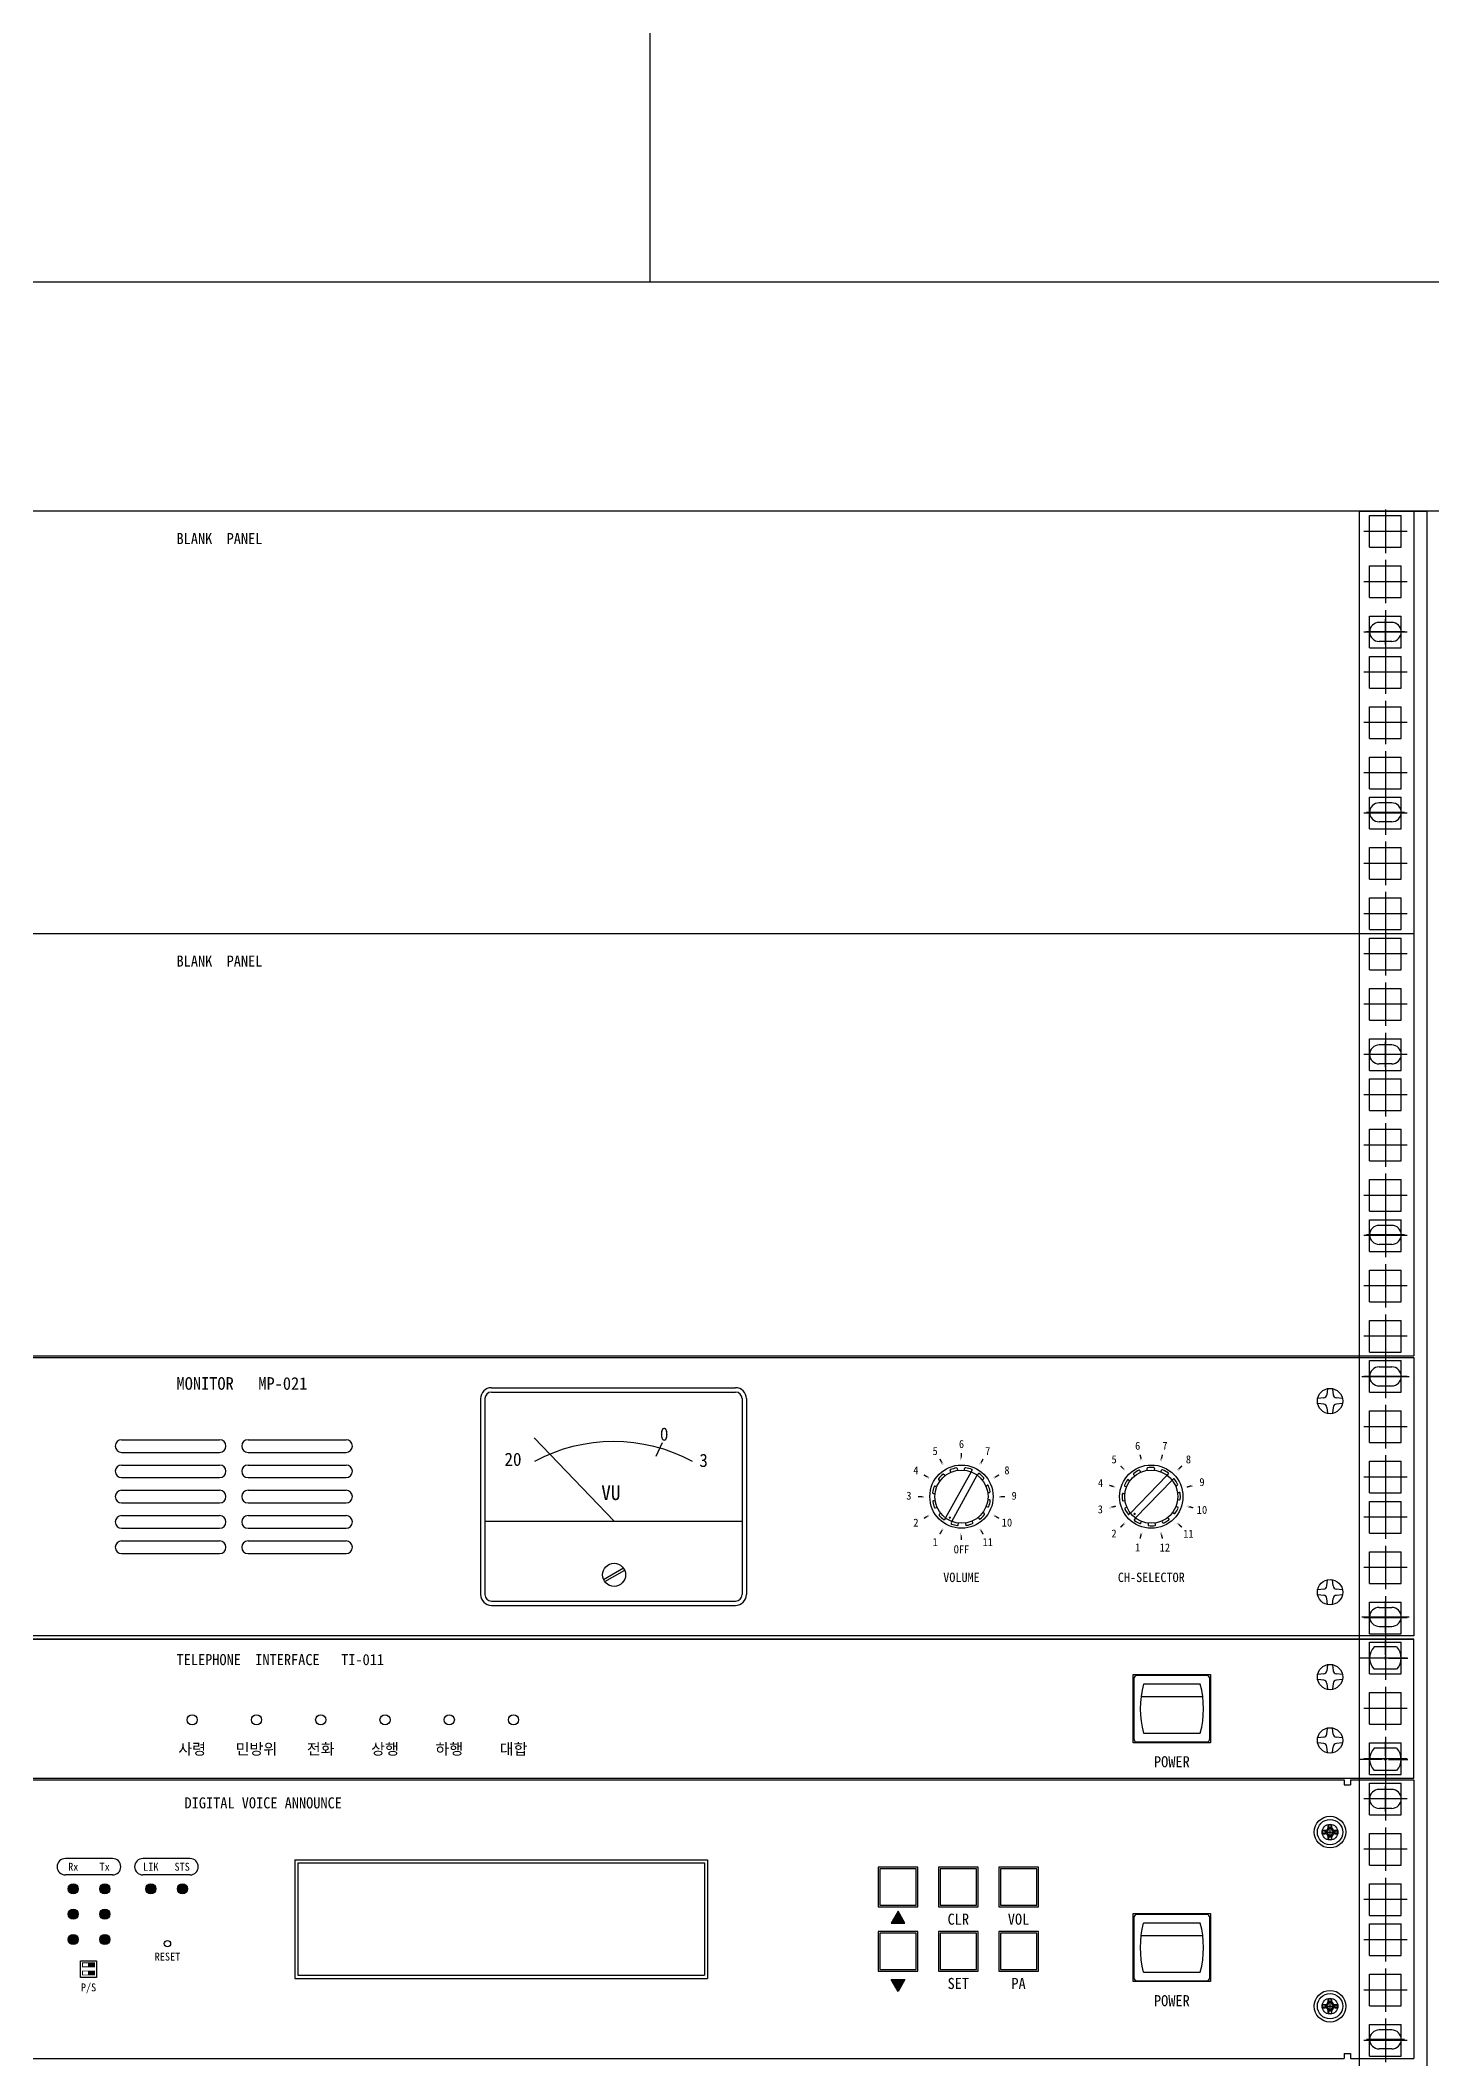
# Model space of a CAD drawing. Header units: millimetres. Extents: x 0 to 841, y 0 to 594.
# Drawn here: x 188.86 to 210.85, y 199.21 to 231.1 of the extents above; entities that cross this region are included whole.
import ezdxf
from ezdxf.enums import TextEntityAlignment as Align

# ---------------------------------------------------------------- set-up
doc = ezdxf.new("R2010")
doc.units = ezdxf.units.MM
doc.header["$LTSCALE"] = 10
for name, color, linetype in [('LINE04', 4, 'Continuous'), ('LINE05', 2, 'Continuous'), ('LINE06', 9, 'Continuous')]:
    doc.layers.add(name, color=color, linetype=linetype)
doc.styles.get("Standard").update_dxf_attribs({"font": 'GulimChe.ttf'})

# ---------------------------------------------------------------- blocks, each defined once
blk = doc.blocks.new('sw-05')
at = {"color": 7}
for p, q in [((-12, 9.5), (-12, -9.5)), ((11, 10.5), (-11, 10.5)), ((9, 7.75), (-9, 7.75)), ((12, -9.5), (12, 9.5)), ((9.77, 3.75), (-9.77, 3.75)), ((-11, -10.5), (11, -10.5)), ((-9, -7.75), (9, -7.75))]:
    blk.add_line(p, q, dxfattribs=at)
for centre, radius, start, end in [((-11, 9.5), 1, 90, 180), ((20.53, 0), 30.53, 165.29524, 194.70476), ((-20.53, 0), 30.53, 345.29524, 14.70476), ((11, 9.5), 1, 0, 90), ((-11, -9.5), 1, 180, 270), ((11, -9.5), 1, 270, 0)]:
    blk.add_arc(centre, radius, start, end, dxfattribs=at)

msp = doc.modelspace()

# ---------------------------------------------------------------- hatches: boundary and pattern name
at = {"layer": 'LINE06'}
for points in [[(202.413, 201.543), (202.305, 201.356), (202.522, 201.356)], [(189.618, 200.727), (189.714, 200.727), (189.714, 200.664), (189.618, 200.664)], [(189.618, 200.6), (189.714, 200.6), (189.714, 200.537), (189.618, 200.537)], [(202.522, 200.465), (202.305, 200.465), (202.413, 200.277)]]:
    msp.add_hatch(color=256, dxfattribs=at).paths.add_polyline_path(points)

# ---------------------------------------------------------------- linework, layer by layer
at = {"layer": 'LINE04'}
msp.add_line((198.491, 252.286), (198.491, 227.286), dxfattribs=at)
at = {"layer": 'LINE05'}
for p, q in [((183.816, 227.286), (213.166, 227.286)), ((213.166, 223.661), (183.816, 223.661)), ((186.416, 223.667), (210.566, 223.667))]:
    msp.add_line(p, q, dxfattribs=at)
at = {"layer": 'LINE06'}
for p, q in [((209.708, 130.211), (209.708, 223.661)), ((209.708, 223.661), (210.778, 223.661)), ((209.866, 223.093), (209.866, 223.593)), ((209.866, 223.593), (210.366, 223.593)), ((210.116, 223.686), (210.116, 223.001)), ((210.366, 223.093), (210.366, 223.593)), ((210.566, 223.667), (210.566, 216.992)), ((210.778, 130.211), (210.778, 223.661)), ((210.458, 223.343), (209.774, 223.343)), ((209.866, 223.093), (210.366, 223.093)), ((210.116, 222.891), (210.116, 222.206)), ((209.866, 222.298), (209.866, 222.798)), ((209.866, 222.798), (210.366, 222.798)), ((210.366, 222.298), (210.366, 222.798)), ((210.458, 222.548), (209.774, 222.548)), ((209.866, 222.298), (210.366, 222.298)), ((209.866, 221.503), (209.866, 222.003)), ((209.866, 222.003), (210.366, 222.003)), ((210.116, 222.096), (210.116, 221.411)), ((210.116, 221.554), (210.116, 221.954)), ((210.366, 221.503), (210.366, 222.003)), ((210.458, 221.753), (209.774, 221.753)), ((210.416, 221.754), (209.816, 221.754)), ((210.216, 221.904), (210.016, 221.904)), ((210.216, 221.604), (210.016, 221.604)), ((209.866, 221.503), (210.366, 221.503)), ((209.866, 220.868), (209.866, 221.368)), ((209.866, 221.368), (210.366, 221.368)), ((210.116, 221.461), (210.116, 220.776)), ((210.366, 220.868), (210.366, 221.368)), ((210.458, 221.118), (209.774, 221.118)), ((209.866, 220.868), (210.366, 220.868)), ((210.116, 220.666), (210.116, 219.981)), ((209.866, 220.073), (209.866, 220.573)), ((209.866, 220.573), (210.366, 220.573)), ((210.366, 220.073), (210.366, 220.573)), ((210.458, 220.323), (209.774, 220.323)), ((209.866, 220.073), (210.366, 220.073)), ((209.866, 219.278), (209.866, 219.778)), ((209.866, 219.778), (210.366, 219.778)), ((210.116, 219.871), (210.116, 219.186)), ((210.366, 219.278), (210.366, 219.778)), ((210.458, 219.528), (209.774, 219.528)), ((209.866, 219.278), (210.366, 219.278)), ((209.866, 218.643), (209.866, 219.143)), ((209.866, 219.143), (210.366, 219.143)), ((210.216, 219.054), (210.016, 219.054)), ((210.116, 219.236), (210.116, 218.551)), ((210.116, 219.104), (210.116, 218.704)), ((210.366, 218.643), (210.366, 219.143)), ((210.458, 218.893), (209.774, 218.893)), ((210.416, 218.904), (209.816, 218.904)), ((210.216, 218.754), (210.016, 218.754)), ((209.866, 218.643), (210.366, 218.643)), ((210.116, 218.441), (210.116, 217.756)), ((210.458, 218.098), (209.774, 218.098)), ((209.866, 217.848), (209.866, 218.348)), ((209.866, 218.348), (210.366, 218.348)), ((210.366, 217.848), (210.366, 218.348)), ((209.866, 217.848), (210.366, 217.848)), ((209.866, 217.053), (209.866, 217.553)), ((209.866, 217.553), (210.366, 217.553)), ((210.116, 217.646), (210.116, 216.961)), ((210.366, 217.053), (210.366, 217.553)), ((210.458, 217.303), (209.774, 217.303)), ((186.416, 216.992), (210.566, 216.992)), ((186.416, 216.992), (210.566, 216.992)), ((209.866, 217.053), (210.366, 217.053)), ((209.866, 216.418), (209.866, 216.918)), ((209.866, 216.918), (210.366, 216.918)), ((210.116, 217.011), (210.116, 216.326)), ((210.366, 216.418), (210.366, 216.918)), ((210.566, 216.992), (210.566, 210.317)), ((210.458, 216.668), (209.774, 216.668)), ((209.866, 216.418), (210.366, 216.418)), ((210.116, 216.216), (210.116, 215.531)), ((210.458, 215.873), (209.774, 215.873)), ((209.866, 215.623), (209.866, 216.123)), ((209.866, 216.123), (210.366, 216.123)), ((210.366, 215.623), (210.366, 216.123)), ((209.866, 215.623), (210.366, 215.623)), ((209.866, 214.828), (209.866, 215.328)), ((209.866, 215.328), (210.366, 215.328)), ((210.216, 215.229), (210.016, 215.229)), ((210.116, 215.421), (210.116, 214.736)), ((210.116, 214.879), (210.116, 215.279)), ((210.366, 214.828), (210.366, 215.328)), ((210.458, 215.078), (209.774, 215.078)), ((210.416, 215.079), (209.816, 215.079)), ((210.216, 214.929), (210.016, 214.929)), ((209.866, 214.828), (210.366, 214.828)), ((209.866, 214.193), (209.866, 214.693)), ((209.866, 214.693), (210.366, 214.693)), ((210.116, 214.786), (210.116, 214.101)), ((210.366, 214.193), (210.366, 214.693)), ((210.458, 214.443), (209.774, 214.443)), ((209.866, 214.193), (210.366, 214.193)), ((210.116, 213.991), (210.116, 213.306)), ((210.458, 213.648), (209.774, 213.648)), ((209.866, 213.398), (209.866, 213.898)), ((209.866, 213.898), (210.366, 213.898)), ((210.366, 213.398), (210.366, 213.898)), ((209.866, 213.398), (210.366, 213.398)), ((209.866, 212.603), (209.866, 213.103)), ((209.866, 213.103), (210.366, 213.103)), ((210.116, 213.196), (210.116, 212.511)), ((210.366, 212.603), (210.366, 213.103)), ((210.458, 212.853), (209.774, 212.853)), ((209.866, 212.603), (210.366, 212.603)), ((209.866, 211.968), (209.866, 212.468)), ((209.866, 212.468), (210.366, 212.468)), ((210.216, 212.379), (210.016, 212.379)), ((210.116, 212.561), (210.116, 211.876)), ((210.116, 212.429), (210.116, 212.029)), ((210.366, 211.968), (210.366, 212.468)), ((210.458, 212.218), (209.774, 212.218)), ((210.416, 212.229), (209.816, 212.229)), ((210.216, 212.079), (210.016, 212.079)), ((209.866, 211.968), (210.366, 211.968)), ((210.116, 211.766), (210.116, 211.081)), ((210.458, 211.423), (209.774, 211.423)), ((209.866, 211.173), (209.866, 211.673)), ((209.866, 211.673), (210.366, 211.673)), ((210.366, 211.173), (210.366, 211.673)), ((209.866, 211.173), (210.366, 211.173)), ((209.866, 210.378), (209.866, 210.878)), ((209.866, 210.878), (210.366, 210.878)), ((210.116, 210.971), (210.116, 210.286)), ((210.366, 210.378), (210.366, 210.878)), ((210.458, 210.628), (209.774, 210.628)), ((186.416, 210.317), (210.566, 210.317)), ((186.416, 210.293), (210.566, 210.293)), ((209.866, 210.378), (210.366, 210.378)), ((209.866, 209.743), (209.866, 210.243)), ((209.866, 210.243), (210.366, 210.243)), ((210.016, 210.143), (210.216, 210.143)), ((210.116, 210.336), (210.116, 209.651)), ((210.116, 210.242), (210.116, 209.743)), ((210.366, 209.743), (210.366, 210.243)), ((210.566, 210.293), (210.566, 205.893)), ((195.988, 209.813), (199.844, 209.813)), ((209.741, 209.993), (210.491, 209.993)), ((210.458, 209.993), (209.774, 209.993)), ((210.016, 209.843), (210.216, 209.843)), ((195.816, 209.641), (195.816, 206.546)), ((195.883, 209.641), (195.883, 206.546)), ((195.988, 209.745), (199.844, 209.745)), ((199.948, 209.641), (199.948, 206.546)), ((200.016, 209.641), (200.016, 206.546)), ((209.141, 209.654), (209.047, 209.644)), ((209.141, 209.554), (209.047, 209.564)), ((209.201, 209.797), (209.191, 209.704)), ((209.191, 209.504), (209.201, 209.41)), ((209.281, 209.797), (209.291, 209.704)), ((209.291, 209.504), (209.281, 209.41)), ((209.434, 209.644), (209.341, 209.654)), ((209.434, 209.564), (209.341, 209.554)), ((209.866, 209.743), (210.366, 209.743)), ((210.116, 209.541), (210.116, 208.856)), ((210.458, 209.198), (209.774, 209.198)), ((209.866, 208.948), (209.866, 209.448)), ((209.866, 209.448), (210.366, 209.448)), ((210.366, 208.948), (210.366, 209.448)), ((190.141, 208.993), (191.691, 208.993)), ((192.141, 208.993), (193.691, 208.993)), ((197.926, 207.708), (196.665, 209.021)), ((198.683, 208.943), (198.583, 208.726)), ((209.866, 208.948), (210.366, 208.948)), ((190.141, 208.793), (191.691, 208.793)), ((190.141, 208.593), (191.691, 208.593)), ((192.141, 208.793), (193.691, 208.793)), ((192.141, 208.593), (193.691, 208.593)), ((203.349, 208.536), (203.353, 208.509)), ((203.463, 208.511), (203.466, 208.538)), ((206.353, 208.509), (206.349, 208.536)), ((206.466, 208.538), (206.463, 208.511)), ((209.866, 208.153), (209.866, 208.653)), ((209.866, 208.653), (210.366, 208.653)), ((210.116, 208.746), (210.116, 208.061)), ((210.366, 208.153), (210.366, 208.653)), ((190.141, 208.393), (191.691, 208.393)), ((192.141, 208.393), (193.691, 208.393)), ((202.999, 208.257), (203.025, 208.247)), ((203.078, 208.343), (203.055, 208.359)), ((203.137, 208.444), (203.154, 208.422)), ((203.569, 208.484), (203.166, 207.756)), ((203.248, 208.478), (203.237, 208.504)), ((203.262, 207.703), (203.665, 208.431)), ((203.584, 208.522), (203.569, 208.484)), ((203.682, 208.454), (203.665, 208.431)), ((203.744, 208.355), (203.766, 208.373)), ((203.801, 208.261), (203.826, 208.272)), ((205.999, 208.257), (206.025, 208.247)), ((206.055, 208.359), (206.078, 208.343)), ((206.665, 208.431), (206.087, 207.832)), ((206.154, 208.422), (206.137, 208.444)), ((206.166, 207.756), (206.744, 208.355)), ((206.237, 208.504), (206.248, 208.478)), ((206.569, 208.484), (206.579, 208.51)), ((206.689, 208.464), (206.665, 208.431)), ((206.766, 208.373), (206.744, 208.355)), ((206.801, 208.261), (206.826, 208.272)), ((210.458, 208.403), (209.774, 208.403)), ((190.141, 208.193), (191.691, 208.193)), ((190.141, 207.993), (191.691, 207.993)), ((192.141, 208.193), (193.691, 208.193)), ((192.141, 207.993), (193.691, 207.993)), ((202.971, 208.144), (202.998, 208.141)), ((202.973, 208.027), (203, 208.031)), ((203.005, 207.914), (203.031, 207.926)), ((203.807, 207.94), (203.833, 207.93)), ((203.831, 208.156), (203.859, 208.16)), ((203.833, 208.046), (203.861, 208.043)), ((205.971, 208.144), (205.998, 208.141)), ((205.973, 208.027), (206, 208.031)), ((206.005, 207.914), (206.031, 207.926)), ((206.807, 207.94), (206.833, 207.93)), ((206.831, 208.156), (206.859, 208.16)), ((206.833, 208.046), (206.861, 208.043)), ((209.866, 208.153), (210.366, 208.153)), ((209.866, 207.518), (209.866, 208.018)), ((209.866, 208.018), (210.366, 208.018)), ((210.116, 208.111), (210.116, 207.426)), ((210.366, 207.518), (210.366, 208.018)), ((190.141, 207.793), (191.691, 207.793)), ((190.141, 207.593), (191.691, 207.593)), ((192.141, 207.793), (193.691, 207.793)), ((192.141, 207.593), (193.691, 207.593)), ((195.883, 207.708), (199.948, 207.708)), ((203.066, 207.814), (203.087, 207.832)), ((203.166, 207.756), (203.15, 207.733)), ((203.262, 207.703), (203.252, 207.677)), ((203.366, 207.648), (203.369, 207.676)), ((203.478, 207.678), (203.482, 207.651)), ((203.595, 207.683), (203.584, 207.708)), ((203.678, 207.765), (203.695, 207.743)), ((203.776, 207.827), (203.754, 207.844)), ((206.087, 207.832), (206.066, 207.814)), ((206.166, 207.756), (206.15, 207.733)), ((206.252, 207.677), (206.262, 207.703)), ((206.369, 207.676), (206.366, 207.648)), ((206.482, 207.651), (206.478, 207.678)), ((206.584, 207.708), (206.595, 207.683)), ((206.695, 207.743), (206.678, 207.765)), ((206.754, 207.844), (206.776, 207.827)), ((210.458, 207.768), (209.774, 207.768)), ((190.141, 207.393), (191.691, 207.393)), ((192.141, 207.393), (193.691, 207.393)), ((209.866, 207.518), (210.366, 207.518)), ((210.116, 207.316), (210.116, 206.631)), ((190.141, 207.193), (191.691, 207.193)), ((192.141, 207.193), (193.691, 207.193)), ((197.759, 206.786), (198.073, 206.967)), ((210.458, 206.973), (209.774, 206.973)), ((209.866, 206.723), (209.866, 207.223)), ((209.866, 207.223), (210.366, 207.223)), ((210.366, 206.723), (210.366, 207.223)), ((197.78, 206.75), (198.094, 206.931)), ((209.141, 206.633), (209.047, 206.623)), ((209.191, 206.683), (209.201, 206.777)), ((209.291, 206.683), (209.281, 206.777)), ((209.434, 206.623), (209.341, 206.633)), ((209.866, 206.723), (210.366, 206.723)), ((195.988, 206.442), (199.844, 206.442)), ((195.988, 206.374), (199.844, 206.374)), ((209.141, 206.533), (209.047, 206.543)), ((209.201, 206.39), (209.191, 206.483)), ((209.281, 206.39), (209.291, 206.483)), ((209.434, 206.543), (209.341, 206.533)), ((209.866, 205.928), (209.866, 206.428)), ((209.866, 206.428), (210.366, 206.428)), ((210.016, 206.343), (210.216, 206.343)), ((210.116, 206.521), (210.116, 205.836)), ((210.116, 205.945), (210.116, 206.444)), ((210.366, 205.928), (210.366, 206.428)), ((209.741, 206.193), (210.491, 206.193)), ((210.458, 206.178), (209.774, 206.178)), ((210.016, 206.043), (210.216, 206.043)), ((210.566, 205.893), (186.416, 205.893)), ((210.566, 205.843), (186.416, 205.843)), ((186.416, 205.843), (210.566, 205.843)), ((209.866, 205.928), (210.366, 205.928)), ((209.866, 205.293), (209.866, 205.793)), ((209.866, 205.793), (210.366, 205.793)), ((210.294, 205.718), (209.937, 205.718)), ((210.116, 205.886), (210.116, 205.201)), ((210.116, 205.593), (210.116, 205.818)), ((210.366, 205.293), (210.366, 205.793)), ((210.566, 203.643), (210.566, 205.843)), ((209.201, 205.437), (209.191, 205.343)), ((209.281, 205.437), (209.291, 205.343)), ((210.066, 205.543), (209.714, 205.543)), ((210.458, 205.543), (209.774, 205.543)), ((210.294, 205.368), (209.937, 205.368)), ((210.141, 205.543), (210.091, 205.543)), ((210.116, 205.518), (210.116, 205.568)), ((210.116, 205.493), (210.116, 205.268)), ((210.166, 205.543), (210.471, 205.543)), ((209.141, 205.293), (209.047, 205.283)), ((209.141, 205.193), (209.047, 205.203)), ((209.191, 205.143), (209.201, 205.05)), ((209.291, 205.143), (209.281, 205.05)), ((209.434, 205.283), (209.341, 205.293)), ((209.434, 205.203), (209.341, 205.193)), ((209.866, 205.293), (210.366, 205.293)), ((210.116, 205.091), (210.116, 204.406)), ((210.458, 204.748), (209.774, 204.748)), ((209.866, 204.498), (209.866, 204.998)), ((209.866, 204.998), (210.366, 204.998)), ((210.366, 204.498), (210.366, 204.998)), ((209.191, 204.343), (209.201, 204.437)), ((209.291, 204.343), (209.281, 204.437)), ((209.866, 204.498), (210.366, 204.498)), ((209.141, 204.293), (209.047, 204.283)), ((209.141, 204.193), (209.047, 204.203)), ((209.201, 204.05), (209.191, 204.143)), ((209.281, 204.05), (209.291, 204.143)), ((209.434, 204.283), (209.341, 204.293)), ((209.434, 204.203), (209.341, 204.193)), ((209.866, 203.703), (209.866, 204.203)), ((209.866, 204.203), (210.366, 204.203)), ((210.294, 204.118), (209.937, 204.118)), ((210.116, 204.296), (210.116, 203.611)), ((210.116, 203.993), (210.116, 204.218)), ((210.366, 203.703), (210.366, 204.203)), ((210.066, 203.943), (209.714, 203.943)), ((210.458, 203.953), (209.774, 203.953)), ((210.294, 203.768), (209.937, 203.768)), ((210.141, 203.943), (210.091, 203.943)), ((210.116, 203.918), (210.116, 203.968)), ((210.116, 203.893), (210.116, 203.668)), ((210.166, 203.943), (210.471, 203.943)), ((186.416, 203.643), (210.566, 203.643)), ((187.516, 203.618), (209.466, 203.618)), ((209.466, 203.618), (209.466, 203.538)), ((209.466, 203.538), (209.566, 203.538)), ((209.566, 203.618), (209.566, 203.538)), ((209.566, 203.618), (210.566, 203.618)), ((209.866, 203.703), (210.366, 203.703)), ((209.866, 203.068), (209.866, 203.568)), ((209.866, 203.568), (210.366, 203.568)), ((210.216, 203.468), (210.016, 203.468)), ((210.116, 203.661), (210.116, 202.976)), ((210.116, 203.118), (210.116, 203.518)), ((210.366, 203.068), (210.366, 203.568)), ((210.566, 203.618), (210.566, 199.218)), ((210.458, 203.318), (209.774, 203.318)), ((210.416, 203.318), (209.816, 203.318)), ((210.216, 203.168), (210.016, 203.168)), ((209.126, 202.822), (209.166, 202.822)), ((209.126, 202.765), (209.126, 202.822)), ((209.166, 202.805), (209.126, 202.822)), ((209.166, 202.805), (209.166, 202.782)), ((209.166, 202.793), (209.315, 202.793)), ((209.212, 202.908), (209.269, 202.908)), ((209.212, 202.868), (209.212, 202.908)), ((209.229, 202.868), (209.212, 202.908)), ((209.252, 202.868), (209.229, 202.868)), ((209.241, 202.719), (209.241, 202.868)), ((209.252, 202.868), (209.269, 202.908)), ((209.269, 202.868), (209.269, 202.908)), ((209.315, 202.822), (209.355, 202.822)), ((209.315, 202.805), (209.355, 202.822)), ((209.315, 202.805), (209.315, 202.782)), ((209.355, 202.765), (209.355, 202.822)), ((209.866, 203.068), (210.366, 203.068)), ((210.116, 202.866), (210.116, 202.181)), ((209.166, 202.782), (209.126, 202.765)), ((209.126, 202.765), (209.166, 202.765)), ((209.212, 202.679), (209.212, 202.719)), ((209.229, 202.719), (209.212, 202.679)), ((209.212, 202.679), (209.269, 202.679)), ((209.252, 202.719), (209.229, 202.719)), ((209.252, 202.719), (209.269, 202.679)), ((209.269, 202.679), (209.269, 202.719)), ((209.315, 202.782), (209.355, 202.765)), ((209.315, 202.765), (209.355, 202.765)), ((210.458, 202.523), (209.774, 202.523)), ((209.866, 202.273), (209.866, 202.773)), ((209.866, 202.773), (210.366, 202.773)), ((210.366, 202.273), (210.366, 202.773)), ((189.999, 202.376), (189.253, 202.376)), ((191.224, 202.376), (190.478, 202.376)), ((192.878, 202.356), (199.403, 202.356)), ((192.878, 202.356), (192.878, 200.481)), ((192.878, 202.356), (199.403, 202.356)), ((192.878, 202.356), (192.878, 200.481)), ((192.928, 202.306), (199.353, 202.306)), ((192.928, 202.306), (192.928, 200.531)), ((199.353, 202.306), (199.353, 200.531)), ((199.403, 202.356), (199.403, 200.481)), ((199.403, 202.356), (199.403, 200.481)), ((209.866, 202.273), (210.366, 202.273)), ((189.999, 202.116), (189.253, 202.116)), ((191.224, 202.116), (190.478, 202.116)), ((209.866, 201.478), (209.866, 201.978)), ((209.866, 201.978), (210.366, 201.978)), ((210.116, 202.071), (210.116, 201.386)), ((210.366, 201.478), (210.366, 201.978)), ((210.458, 201.728), (209.774, 201.728)), ((206.141, 201.443), (206.141, 200.493)), ((207.291, 201.493), (206.191, 201.493)), ((207.191, 201.356), (206.291, 201.356)), ((207.341, 200.493), (207.341, 201.443)), ((209.866, 201.478), (210.366, 201.478)), ((209.866, 200.843), (209.866, 201.343)), ((209.866, 201.343), (210.366, 201.343)), ((210.116, 201.436), (210.116, 200.751)), ((210.366, 200.843), (210.366, 201.343)), ((207.229, 201.156), (206.252, 201.156)), ((210.458, 201.093), (209.774, 201.093)), ((206.291, 200.581), (207.191, 200.581)), ((209.866, 200.843), (210.366, 200.843)), ((210.116, 200.641), (210.116, 199.956)), ((192.878, 200.481), (199.403, 200.481)), ((192.878, 200.481), (199.403, 200.481)), ((192.928, 200.531), (199.353, 200.531)), ((206.191, 200.443), (207.291, 200.443)), ((210.458, 200.298), (209.774, 200.298)), ((209.866, 200.048), (209.866, 200.548)), ((209.866, 200.548), (210.366, 200.548)), ((210.366, 200.048), (210.366, 200.548)), ((209.126, 200.072), (209.166, 200.072)), ((209.126, 200.015), (209.126, 200.072)), ((209.166, 200.055), (209.126, 200.072)), ((209.166, 200.032), (209.126, 200.015)), ((209.126, 200.015), (209.166, 200.015)), ((209.166, 200.055), (209.166, 200.032)), ((209.166, 200.043), (209.315, 200.043)), ((209.212, 200.158), (209.269, 200.158)), ((209.212, 200.118), (209.212, 200.158)), ((209.229, 200.118), (209.212, 200.158)), ((209.212, 199.929), (209.212, 199.969)), ((209.229, 199.969), (209.212, 199.929)), ((209.212, 199.929), (209.269, 199.929)), ((209.252, 200.118), (209.229, 200.118)), ((209.252, 199.969), (209.229, 199.969)), ((209.241, 199.969), (209.241, 200.118)), ((209.252, 200.118), (209.269, 200.158)), ((209.252, 199.969), (209.269, 199.929)), ((209.269, 200.118), (209.269, 200.158)), ((209.269, 199.929), (209.269, 199.969)), ((209.315, 200.072), (209.355, 200.072)), ((209.315, 200.055), (209.355, 200.072)), ((209.315, 200.055), (209.315, 200.032)), ((209.315, 200.032), (209.355, 200.015)), ((209.315, 200.015), (209.355, 200.015)), ((209.355, 200.015), (209.355, 200.072)), ((209.866, 200.048), (210.366, 200.048)), ((209.866, 199.253), (209.866, 199.753)), ((209.866, 199.753), (210.366, 199.753)), ((210.216, 199.668), (210.016, 199.668)), ((210.116, 199.846), (210.116, 199.161)), ((210.116, 199.718), (210.116, 199.318)), ((210.366, 199.253), (210.366, 199.753)), ((209.466, 199.298), (209.466, 199.218)), ((209.466, 199.298), (209.566, 199.298)), ((209.566, 199.298), (209.566, 199.218)), ((210.458, 199.503), (209.774, 199.503)), ((210.416, 199.518), (209.816, 199.518)), ((210.216, 199.368), (210.016, 199.368)), ((187.516, 199.218), (209.466, 199.218)), ((209.566, 199.218), (210.566, 199.218)), ((209.866, 199.253), (210.366, 199.253))]:
    msp.add_line(p, q, dxfattribs=at)
for points, const_width in [([(203.127, 208.594), (203.073, 208.688)], 0.0217), ([(203.416, 208.671), (203.416, 208.78)], 0.0217), ([(203.705, 208.594), (203.759, 208.688)], 0.0217), ([(206.007, 208.502), (205.93, 208.579)], 0.0217), ([(206.266, 208.652), (206.238, 208.756)], 0.0217), ([(206.565, 208.652), (206.593, 208.756)], 0.0217), ([(206.824, 208.502), (206.901, 208.579)], 0.0217), ([(202.915, 208.382), (202.821, 208.437)], 0.0217), ([(203.916, 208.382), (204.01, 208.437)], 0.0217), ([(205.857, 208.243), (205.753, 208.271)], 0.0217), ([(207.082, 208.272), (206.977, 208.244)], 0.0217), ([(207.082, 208.272), (206.977, 208.244)], 0.0217), ([(207.082, 208.272), (206.977, 208.244)], 0.0217), ([(207.082, 208.272), (206.977, 208.244)], 0.0217), ([(207.082, 208.272), (206.977, 208.244)], 0.0217), ([(207.082, 208.272), (206.977, 208.244)], 0.0217), ([(207.082, 208.272), (206.977, 208.244)], 0.0217), ([(207.082, 208.272), (206.977, 208.244)], 0.0217), ([(202.838, 208.093), (202.729, 208.093)], 0.0217), ([(203.994, 208.093), (204.102, 208.093)], 0.0217), ([(205.75, 207.915), (205.855, 207.943)], 0.0217), ([(205.75, 207.915), (205.855, 207.943)], 0.0217), ([(205.75, 207.915), (205.855, 207.943)], 0.0217), ([(205.75, 207.915), (205.855, 207.943)], 0.0217), ([(205.75, 207.915), (205.855, 207.943)], 0.0217), ([(205.75, 207.915), (205.855, 207.943)], 0.0217), ([(205.75, 207.915), (205.855, 207.943)], 0.0217), ([(205.75, 207.915), (205.855, 207.943)], 0.0217), ([(206.974, 207.944), (207.079, 207.916)], 0.0217), ([(202.915, 207.804), (202.821, 207.75)], 0.0217), ([(203.127, 207.593), (203.073, 207.499)], 0.0217), ([(203.705, 207.593), (203.759, 207.499)], 0.0217), ([(203.916, 207.804), (204.01, 207.75)], 0.0217), ([(206.007, 207.685), (205.93, 207.608)], 0.0217), ([(206.824, 207.685), (206.901, 207.608)], 0.0217), ([(203.416, 207.515), (203.416, 207.407)], 0.0217), ([(206.266, 207.535), (206.238, 207.43)], 0.0217), ([(206.565, 207.535), (206.593, 207.43)], 0.0217), ([(189.714, 200.727), (189.714, 200.664), (189.523, 200.664), (189.523, 200.727)], 0.0127), ([(189.714, 200.6), (189.714, 200.537), (189.523, 200.537), (189.523, 200.6)], 0.0127), ([(189.618, 200.727), (189.714, 200.727), (189.714, 200.664), (189.618, 200.664)], 0.0127), ([(189.618, 200.6), (189.714, 200.6), (189.714, 200.537), (189.618, 200.537)], 0.0127)]:
    msp.add_lwpolyline(points, close=True, dxfattribs=dict(at, const_width=const_width))
for points, const_width in [([(203.239, 207.756, 1), (203.225, 207.766, 1)], 0.018), ([(206.158, 207.813, 1), (206.146, 207.827, 1)], 0.018), ([(189.341, 201.896, 1), (189.416, 201.896, 1)], 0.075), ([(189.841, 201.896, 1), (189.916, 201.896, 1)], 0.075), ([(190.566, 201.896, 1), (190.641, 201.896, 1)], 0.075), ([(191.066, 201.896, 1), (191.141, 201.896, 1)], 0.075), ([(189.341, 201.496, 1), (189.416, 201.496, 1)], 0.075), ([(189.841, 201.496, 1), (189.916, 201.496, 1)], 0.075), ([(189.341, 201.096, 1), (189.416, 201.096, 1)], 0.075), ([(189.841, 201.096, 1), (189.916, 201.096, 1)], 0.075)]:
    msp.add_lwpolyline(points, format="xyb", close=True, dxfattribs=dict(at, const_width=const_width))
for points in [[(206.128, 204.206), (206.128, 205.281), (207.353, 205.281), (207.353, 204.206)], [(206.128, 204.206), (206.128, 205.281), (207.353, 205.281), (207.353, 204.206)], [(202.101, 201.614), (202.726, 201.614), (202.726, 202.239), (202.101, 202.239)], [(202.101, 201.614), (202.726, 201.614), (202.726, 202.239), (202.101, 202.239)], [(202.126, 201.639), (202.701, 201.639), (202.701, 202.214), (202.126, 202.214)], [(203.053, 201.614), (203.678, 201.614), (203.678, 202.239), (203.053, 202.239)], [(203.053, 201.614), (203.678, 201.614), (203.678, 202.239), (203.053, 202.239)], [(203.078, 201.639), (203.653, 201.639), (203.653, 202.214), (203.078, 202.214)], [(204.006, 201.614), (204.631, 201.614), (204.631, 202.239), (204.006, 202.239)], [(204.006, 201.614), (204.631, 201.614), (204.631, 202.239), (204.006, 202.239)], [(204.031, 201.639), (204.606, 201.639), (204.606, 202.214), (204.031, 202.214)], [(202.413, 201.543), (202.305, 201.356), (202.522, 201.356)], [(202.101, 200.598), (202.726, 200.598), (202.726, 201.223), (202.101, 201.223)], [(202.101, 200.598), (202.726, 200.598), (202.726, 201.223), (202.101, 201.223)], [(202.126, 200.623), (202.701, 200.623), (202.701, 201.198), (202.126, 201.198)], [(203.053, 200.598), (203.678, 200.598), (203.678, 201.223), (203.053, 201.223)], [(203.053, 200.598), (203.678, 200.598), (203.678, 201.223), (203.053, 201.223)], [(203.078, 200.623), (203.653, 200.623), (203.653, 201.198), (203.078, 201.198)], [(204.006, 200.598), (204.631, 200.598), (204.631, 201.223), (204.006, 201.223)], [(204.006, 200.598), (204.631, 200.598), (204.631, 201.223), (204.006, 201.223)], [(204.031, 200.623), (204.606, 200.623), (204.606, 201.198), (204.031, 201.198)], [(206.128, 200.431), (206.128, 201.506), (207.353, 201.506), (207.353, 200.431)], [(206.128, 200.431), (206.128, 201.506), (207.353, 201.506), (207.353, 200.431)], [(189.492, 200.759), (189.746, 200.759), (189.746, 200.496), (189.492, 200.496)], [(202.413, 200.277), (202.305, 200.465), (202.522, 200.465)]]:
    msp.add_lwpolyline(points, close=True, dxfattribs=at)
for centre, radius in [((209.241, 209.604), 0.2), ((203.416, 208.093), 0.5), ((206.416, 208.093), 0.5), ((203.416, 208.093), 0.42), ((206.416, 208.093), 0.42), ((197.926, 206.858), 0.182), ((209.241, 206.583), 0.2), ((209.241, 205.243), 0.2), ((191.257, 204.568), 0.08), ((192.273, 204.568), 0.08), ((193.289, 204.568), 0.08), ((194.305, 204.568), 0.08), ((195.321, 204.568), 0.08), ((196.337, 204.568), 0.08), ((209.241, 204.243), 0.2), ((209.241, 202.793), 0.25), ((209.241, 202.793), 0.2), ((209.241, 202.793), 0.125), ((189.378, 201.896), 0.08), ((189.878, 201.896), 0.08), ((190.603, 201.896), 0.08), ((191.103, 201.896), 0.08), ((189.378, 201.496), 0.08), ((189.878, 201.496), 0.08), ((189.378, 201.096), 0.08), ((189.878, 201.096), 0.08), ((190.867, 201.032), 0.05), ((209.241, 200.043), 0.25), ((209.241, 200.043), 0.2), ((209.241, 200.043), 0.125)]:
    msp.add_circle(centre, radius, dxfattribs=at)
for centre, radius, start, end in [((210.016, 221.754), 0.15, 90, 270), ((210.216, 221.754), 0.15, 270, 90), ((210.016, 218.904), 0.15, 90, 270), ((210.216, 218.904), 0.15, 270, 90), ((210.016, 215.079), 0.15, 90, 270), ((210.216, 215.079), 0.15, 270, 90), ((210.016, 212.229), 0.15, 90, 270), ((210.216, 212.229), 0.15, 270, 90), ((210.016, 209.993), 0.15, 90, 270), ((210.216, 209.993), 0.15, 270, 90), ((195.988, 209.641), 0.172, 90, 180), ((199.844, 209.641), 0.172, 0, 90), ((195.988, 209.641), 0.104, 90, 180), ((199.844, 209.641), 0.104, 0, 90), ((209.141, 209.704), 0.05, 270, 0), ((209.141, 209.504), 0.05, 0, 90), ((209.341, 209.704), 0.05, 180, 270), ((209.341, 209.504), 0.05, 90, 180), ((190.141, 208.893), 0.1, 90, 270), ((191.691, 208.893), 0.1, 270, 90), ((192.141, 208.893), 0.1, 90, 270), ((193.691, 208.893), 0.1, 270, 90), ((197.916, 206.306), 2.657, 61.9258, 118.0742), ((190.141, 208.493), 0.1, 90, 270), ((191.691, 208.493), 0.1, 270, 90), ((192.141, 208.493), 0.1, 90, 270), ((193.691, 208.493), 0.1, 270, 90), ((203.416, 208.093), 0.46, 100.094, 112.0242), ((203.337, 208.535), 0.012, 8.5591, 100.094), ((203.478, 208.537), 0.012, 82.0242, 173.5591), ((203.416, 208.093), 0.46, 68.5591, 82.0242), ((206.361, 208.538), 0.012, 97.0242, 188.5591), ((206.416, 208.093), 0.46, 85.094, 97.0242), ((206.454, 208.54), 0.012, 353.5591, 85.094), ((203.416, 208.093), 0.46, 160.094, 172.0242), ((202.995, 208.246), 0.012, 68.5591, 160.094), ((203.063, 208.369), 0.012, 142.0242, 233.5591), ((203.416, 208.093), 0.46, 130.094, 142.0242), ((203.127, 208.436), 0.012, 38.5591, 130.094), ((203.248, 208.509), 0.012, 112.0242, 203.5591), ((203.691, 208.447), 0.012, 52.0242, 143.5591), ((203.416, 208.093), 0.46, 40.094, 52.0242), ((203.758, 208.382), 0.012, 308.5591, 40.094), ((203.831, 208.261), 0.012, 22.0242, 113.5591), ((203.416, 208.093), 0.46, 10.094, 22.0242), ((206.003, 208.268), 0.012, 157.0242, 248.5591), ((206.416, 208.093), 0.46, 145.094, 157.0242), ((206.048, 208.35), 0.012, 53.5591, 145.094), ((206.146, 208.451), 0.012, 127.0242, 218.5591), ((206.416, 208.093), 0.46, 115.094, 127.0242), ((206.226, 208.499), 0.012, 23.5591, 115.094), ((206.591, 208.506), 0.012, 67.0242, 158.5591), ((206.416, 208.093), 0.46, 53.5591, 67.0242), ((206.773, 208.363), 0.012, 37.0242, 128.5591), ((206.416, 208.093), 0.46, 25.094, 37.0242), ((206.821, 208.283), 0.012, 293.5591, 25.094), ((190.141, 208.093), 0.1, 90, 270), ((191.691, 208.093), 0.1, 270, 90), ((192.141, 208.093), 0.1, 90, 270), ((193.691, 208.093), 0.1, 270, 90), ((202.972, 208.156), 0.012, 172.0242, 263.5591), ((202.975, 208.015), 0.012, 98.5591, 190.094), ((203.416, 208.093), 0.46, 190.094, 202.0242), ((203, 207.925), 0.012, 202.0242, 293.5591), ((203.837, 207.941), 0.012, 248.5591, 340.094), ((203.416, 208.093), 0.46, 340.094, 352.0242), ((203.857, 208.172), 0.012, 278.5591, 10.094), ((203.859, 208.031), 0.012, 352.0242, 83.5591), ((206.416, 208.093), 0.46, 175.094, 187.0242), ((205.969, 208.132), 0.012, 83.5591, 175.094), ((205.971, 208.039), 0.012, 187.0242, 278.5591), ((206.01, 207.903), 0.012, 113.5591, 205.094), ((206.416, 208.093), 0.46, 205.094, 217.0242), ((206.416, 208.093), 0.46, 325.094, 337.0242), ((206.828, 207.919), 0.012, 337.0242, 68.5591), ((206.86, 208.148), 0.012, 7.0242, 98.5591), ((206.862, 208.055), 0.012, 263.5591, 355.094), ((206.416, 208.093), 0.46, 355.094, 7.0242), ((190.141, 207.693), 0.1, 90, 270), ((191.691, 207.693), 0.1, 270, 90), ((192.141, 207.693), 0.1, 90, 270), ((193.691, 207.693), 0.1, 270, 90), ((203.073, 207.805), 0.012, 128.5591, 220.094), ((203.416, 208.093), 0.46, 220.094, 232.0242), ((203.14, 207.74), 0.012, 232.0242, 323.5591), ((203.263, 207.672), 0.012, 158.5591, 250.094), ((203.416, 208.093), 0.46, 250.094, 262.0242), ((203.354, 207.65), 0.012, 262.0242, 353.5591), ((203.494, 207.652), 0.012, 188.5591, 280.094), ((203.416, 208.093), 0.46, 280.094, 292.0242), ((203.584, 207.678), 0.012, 292.0242, 23.5591), ((203.704, 207.751), 0.012, 218.5591, 310.094), ((203.416, 208.093), 0.46, 310.094, 322.0242), ((203.769, 207.818), 0.012, 322.0242, 53.5591), ((206.058, 207.824), 0.012, 217.0242, 308.5591), ((206.159, 207.726), 0.012, 143.5591, 235.094), ((206.416, 208.093), 0.46, 235.094, 247.0242), ((206.241, 207.681), 0.012, 247.0242, 338.5591), ((206.377, 207.647), 0.012, 173.5591, 265.094), ((206.416, 208.093), 0.46, 265.094, 277.0242), ((206.471, 207.649), 0.012, 277.0242, 8.5591), ((206.606, 207.688), 0.012, 203.5591, 295.094), ((206.416, 208.093), 0.46, 295.094, 307.0242), ((206.686, 207.736), 0.012, 307.0242, 38.5591), ((206.783, 207.837), 0.012, 233.5591, 325.094), ((190.141, 207.293), 0.1, 90, 270), ((191.691, 207.293), 0.1, 270, 90), ((192.141, 207.293), 0.1, 90, 270), ((193.691, 207.293), 0.1, 270, 90), ((209.141, 206.683), 0.05, 270, 0), ((209.341, 206.683), 0.05, 180, 270), ((195.988, 206.546), 0.172, 180, 270), ((195.988, 206.546), 0.104, 180, 270), ((199.844, 206.546), 0.104, 270, 0), ((199.844, 206.546), 0.172, 270, 0), ((209.141, 206.483), 0.05, 0, 90), ((209.341, 206.483), 0.05, 90, 180), ((210.016, 206.193), 0.15, 90, 270), ((210.216, 206.193), 0.15, 270, 90), ((210.116, 205.543), 0.25, 135.573, 224.427), ((210.116, 205.543), 0.25, 315.573, 44.427), ((209.141, 205.343), 0.05, 270, 0), ((209.341, 205.343), 0.05, 180, 270), ((209.141, 205.143), 0.05, 0, 90), ((209.341, 205.143), 0.05, 90, 180), ((209.141, 204.343), 0.05, 270, 0), ((209.141, 204.143), 0.05, 0, 90), ((209.341, 204.343), 0.05, 180, 270), ((209.341, 204.143), 0.05, 90, 180), ((210.116, 203.943), 0.25, 135.573, 224.427), ((210.116, 203.943), 0.25, 315.573, 44.427), ((210.016, 203.318), 0.15, 90, 270), ((210.216, 203.318), 0.15, 270, 90), ((209.166, 202.868), 0.0457, 270, 0), ((209.166, 202.868), 0.0629, 270, 0), ((209.315, 202.868), 0.0629, 180, 270), ((209.315, 202.868), 0.0457, 180, 270), ((209.166, 202.719), 0.0629, 0, 90), ((209.166, 202.719), 0.0457, 0, 90), ((209.315, 202.719), 0.0629, 90, 180), ((209.315, 202.719), 0.0457, 90, 180), ((189.253, 202.246), 0.13, 90, 270), ((189.999, 202.246), 0.13, 270, 90), ((190.478, 202.246), 0.13, 90, 270), ((191.224, 202.246), 0.13, 270, 90), ((206.191, 201.443), 0.05, 90, 180), ((207.767, 200.968), 1.527, 165.2952, 194.7048), ((205.714, 200.968), 1.527, 345.2952, 14.7048), ((207.291, 201.443), 0.05, 0, 90), ((206.191, 200.493), 0.05, 180, 270), ((207.291, 200.493), 0.05, 270, 0), ((209.166, 200.118), 0.0457, 270, 0), ((209.166, 200.118), 0.0629, 270, 0), ((209.166, 199.969), 0.0629, 0, 90), ((209.166, 199.969), 0.0457, 0, 90), ((209.315, 200.118), 0.0629, 180, 270), ((209.315, 199.969), 0.0629, 90, 180), ((209.315, 200.118), 0.0457, 180, 270), ((209.315, 199.969), 0.0457, 90, 180), ((210.016, 199.518), 0.15, 90, 270), ((210.216, 199.518), 0.15, 270, 90)]:
    msp.add_arc(centre, radius, start, end, dxfattribs=at)

# ---------------------------------------------------------------- block references
at = {"layer": 'LINE06', "xscale": 0.04999999999995453, "yscale": 0.04999999999995453, "zscale": 0.04999999999995453}
msp.add_blockref('sw-05', (206.741, 204.743), dxfattribs=at)

# ---------------------------------------------------------------- texts
at = {"layer": 'LINE06'}
for s, height, p in [('BLANK  PANEL', 0.175, (191.01, 223.142)), ('BLANK  PANEL', 0.175, (191.01, 216.467)), ('MONITOR   MP-021', 0.2, (191.01, 209.781)), ('0', 0.208, (198.65, 208.977)), ('20', 0.2084, (196.193, 208.579)), ('3', 0.208, (199.273, 208.562)), ('VU', 0.2345, (197.723, 208.039)), ('TELEPHONE  INTERFACE   TI-011', 0.175, (191.01, 205.431)), ('DIGITAL VOICE ANNOUNCE', 0.175, (191.136, 203.168))]:
    msp.add_text(s, height=height, dxfattribs=at).set_placement(p)
for s, height, p in [('5', 0.126, (203, 208.813)), ('6', 0.126, (203.416, 208.924)), ('7', 0.126, (203.831, 208.813)), ('6', 0.126, (206.201, 208.896)), ('7', 0.126, (206.631, 208.896)), ('4', 0.126, (202.696, 208.509)), ('8', 0.126, (204.135, 208.509)), ('5', 0.126, (205.828, 208.681)), ('8', 0.126, (207.003, 208.681)), ('4', 0.126, (205.613, 208.309)), ('9', 0.126, (207.217, 208.323)), ('3', 0.126, (202.585, 208.107)), ('9', 0.126, (204.249, 208.107)), ('3', 0.126, (205.61, 207.892)), ('10', 0.1264, (207.217, 207.883)), ('2', 0.126, (202.696, 207.683)), ('10', 0.1264, (204.135, 207.683)), ('1', 0.126, (203, 207.375)), ('OFF', 0.1264, (203.416, 207.261)), ('11', 0.1264, (203.831, 207.375)), ('2', 0.126, (205.827, 207.511)), ('1', 0.126, (206.201, 207.292)), ('12', 0.1264, (206.631, 207.289)), ('11', 0.1264, (207.003, 207.507)), ('CH-SELECTOR', 0.14875, (206.416, 206.818))]:
    msp.add_text(s, height=height, dxfattribs=at).set_placement(p, align=Align.MIDDLE)
for s, height, p in [('VOLUME', 0.1487, (203.416, 206.818)), ('사령', 0.175, (191.257, 204.106)), ('민방위', 0.175, (192.273, 204.106)), ('전화', 0.175, (193.289, 204.106)), ('상행', 0.175, (194.305, 204.106)), ('하행', 0.175, (195.321, 204.106)), ('대합', 0.175, (196.337, 204.106)), ('POWER', 0.175, (206.741, 203.905)), ('Rx', 0.125, (189.378, 202.246)), ('Tx', 0.125, (189.874, 202.246)), ('LIK', 0.125, (190.603, 202.246)), ('STS', 0.125, (191.099, 202.246)), ('CLR', 0.175, (203.366, 201.418)), ('VOL', 0.175, (204.318, 201.418)), ('RESET', 0.125, (190.867, 200.826)), ('P/S', 0.125, (189.619, 200.34)), ('SET', 0.175, (203.366, 200.402)), ('PA', 0.175, (204.318, 200.402)), ('POWER', 0.175, (206.741, 200.13))]:
    msp.add_text(s, height=height, dxfattribs=at).set_placement(p, align=Align.MIDDLE_CENTER)

doc.saveas('drawing.dxf')
